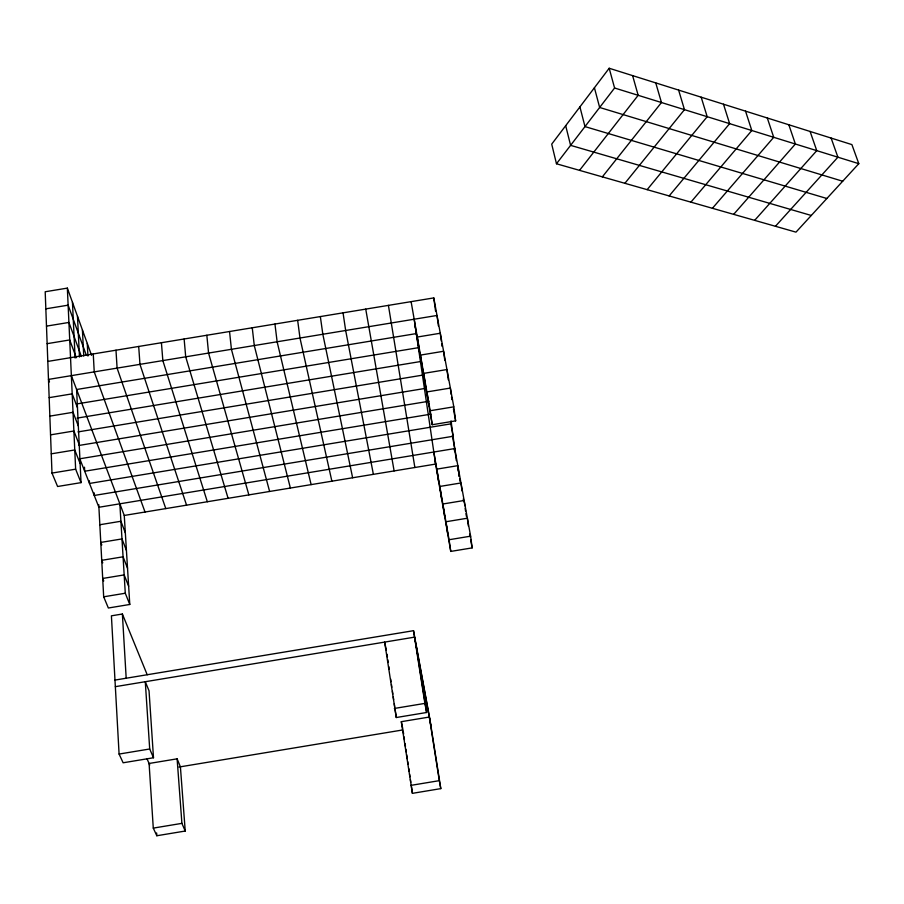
<?xml version="1.0" encoding="UTF-8"?>
<svg xmlns="http://www.w3.org/2000/svg" width="904" height="904" viewBox="0 0 904 904"><rect width="100%" height="100%" fill="white"/><g stroke="black" fill="none" stroke-linecap="round" stroke-linejoin="round"><path stroke-width="1.36" d="M609.183 68.252L551.711 144.143L556.468 163.771L795.983 232.147L858.8 163.669L851.896 144.606L609.183 68.252L614.584 88.004L556.468 163.771M579.543 170.359L638.167 95.304L632.608 75.62M602.346 176.868L661.457 102.525L655.75 82.897M624.879 183.309L684.464 109.655L678.599 90.084M647.151 189.659L707.188 116.695L701.176 97.191M669.152 195.942L729.63 123.645L723.494 104.209M690.905 202.157L751.812 130.515L745.529 111.147M712.409 208.293L773.722 137.306L767.304 117.995M733.664 214.361L795.373 144.018L788.83 124.763M754.67 220.35L816.764 150.64L810.097 131.453M775.44 226.282L837.906 157.194L831.115 138.063M153.284 828.109L181.907 823.363L185.23 831.036L156.81 835.748L153.284 828.109L149.081 763.473L177.116 758.829L180.404 766.807L185.23 831.036M410.732 785.395L439.31 780.66L440.802 788.627L412.416 793.339L401.308 721.686L429.31 717.041L439.31 780.66M91.575 355.362L67.348 288.116L45.2 291.755L51.98 473.074L57.596 486.499L81.032 482.634L76.603 389.511L416.303 333.587M45.844 308.829L68.128 305.168L86.388 355.374M46.488 326.129L68.919 322.445L81.428 356.515M47.144 343.667L69.721 339.949L76.309 357.701M47.81 361.419L433.784 297.913L453.808 406.834L455.627 420.868L432.236 424.722L415.829 330.898M49.166 397.647L72.196 393.85L77.461 407.647M76.467 403.998L418.394 347.69M49.856 416.122L73.043 412.303L78.343 426.021M77.077 418.111L420.439 361.555M50.556 434.858L73.902 431.005L79.224 444.632M77.993 431.909L422.45 375.16M78.897 445.469L424.428 388.528M51.268 453.831L74.761 449.966L80.117 463.503M429.072 401.218L79.789 458.791L98.898 507.268L454.735 448.565M51.98 473.074L75.642 469.176L81.032 482.634M432.236 424.722L430.191 410.732L453.808 406.834M430.959 414.134L84.682 471.233L84.49 467.198M71.359 375.646L124.255 515.449L435.604 464.08L414.179 319.225M99.835 524.738L120.91 521.258L125.328 532.829M103.677 596.809L125.283 593.239L129.78 604.471L108.356 608.008L103.677 596.809L98.762 504.613M470.622 536.174L472.148 547.892L450.768 551.417L449.062 539.744L470.622 536.174L452.373 435.57M147.205 674.757L122.379 614.008L111.407 615.827L119.091 754.06L123.125 762.784L153.499 757.755L149.036 690.792L145.284 681.706L149.702 748.987L153.499 757.755M114.977 680.079L413.523 630.687L429.863 719.098L440.802 788.627M115.35 686.667L414.541 637.15L430.835 725.302M119.091 754.06L149.702 748.987M394.347 708.453L424.903 703.391L426.609 712.499L396.28 717.527L384.641 642.1L386.324 650.134M179.003 767.033L403.003 729.912M811.284 215.468L570.593 145.352L565.689 125.69M826.844 198.496L584.99 126.594L579.916 106.887M842.686 181.229L599.646 107.474L594.414 87.745M614.584 88.004L858.8 163.669M146.923 758.58L149.748 764.999M103.734 580.967L102.694 578.458L124.164 574.91L128.65 586.221M102.762 562.853L101.734 560.322L123.068 556.807L127.532 568.209M101.802 544.965L100.773 542.423L121.983 538.92L126.424 550.412M49.471 381.929L48.477 379.409L437.016 315.462L438.406 325.937M145.024 512.026L94.231 371.883L93.259 353.939M165.794 508.602L117.102 368.12L115.983 350.198M186.563 505.166L139.973 364.357L138.696 346.469M207.332 501.743L162.844 360.594L161.42 342.729M228.102 498.319L185.704 356.831L184.133 338.989M248.86 494.895L208.564 353.068L206.835 335.248M269.618 491.46L231.424 349.306L229.548 331.519M290.376 488.036L254.284 345.543L252.25 327.779M311.123 484.612L277.132 341.78L274.952 324.039M331.881 481.188L299.981 338.017L297.653 320.31M401.308 721.686L402.743 728.534M352.628 477.764L322.83 334.254L320.344 316.569M373.375 474.34L345.667 330.502L343.045 312.841M453.424 408.845L455.627 420.868M450.949 421.14L451.424 423.761L89.507 483.448L89.372 480.77M450.723 423.23L453.096 436.27L94.242 495.46L94.106 492.793M454.226 449.005L454.701 451.593M457.763 468.509L458.238 471.131M458.712 473.752L459.187 476.374M459.661 479.007L460.147 481.651M463.277 498.94L463.763 501.618M465.955 513.709L466.441 516.433M469.651 534.14L470.148 536.886M470.656 539.643L472.148 547.892M394.121 470.916L365.736 309.111M411.105 301.642L430.191 410.732M414.891 325.508L415.365 328.197M433.818 452.011L449.062 539.744M434.926 460.192L450.768 551.417M388.415 305.371L414.868 467.504M416.281 646.552L426.609 712.499M413.523 630.687L424.903 703.391M403.229 731.279L403.636 734.037M404.043 736.805L404.45 739.562M405.071 743.698L405.478 746.455M405.885 749.213L406.291 751.97M406.698 754.727L407.308 758.863M407.727 761.62L408.133 764.377M408.744 768.513L409.15 771.27M409.557 774.027L409.964 776.785M410.382 779.553L410.789 782.31M411.399 786.446L412.416 793.339M428.971 405.998L426.903 391.929L450.361 388.065L451.198 394.472M447.661 533.518L445.932 521.755L467.368 518.218L468.396 526.083M425.739 387.533L423.66 373.386L446.949 369.544L448.305 379.861M444.587 515.845L442.847 504.003L464.147 500.488L464.837 505.754M422.552 369.318L420.462 355.091L443.593 351.272L444.791 360.357M441.559 498.375L439.807 486.454L460.972 482.962L462.023 490.928M419.411 351.328L417.298 337.034L440.282 333.248L441.321 341.068M438.564 481.12L436.79 469.131L457.831 465.662L459.243 476.34M387.002 654.225L387.409 656.971M387.816 659.728L388.212 662.474M388.822 666.61L389.228 669.356M390.641 678.994L391.036 681.74M391.443 684.497L391.85 687.255M392.449 691.379L392.856 694.125M393.251 696.882L393.658 699.639M394.268 703.764L394.664 706.521M395.071 709.267L396.28 717.527M451.085 421.219L456.339 460.656M433.784 297.913L435.547 311.055M465.187 508.398L465.537 511.031M441.66 343.678L442.011 346.277M451.525 397.037L451.864 399.613M177.116 758.829L181.907 823.363M156.629 832.957L156.81 835.748M124.255 515.449L129.78 604.471M119.848 503.81L125.283 593.239M122.379 614.008L126.187 678.226M87.281 343.441L87.937 356.052M82.422 329.971L83.744 356.04M77.484 316.264L79.484 357.023M72.456 302.309L75.111 358.029M67.348 288.116L75.642 469.176"/></g></svg>
